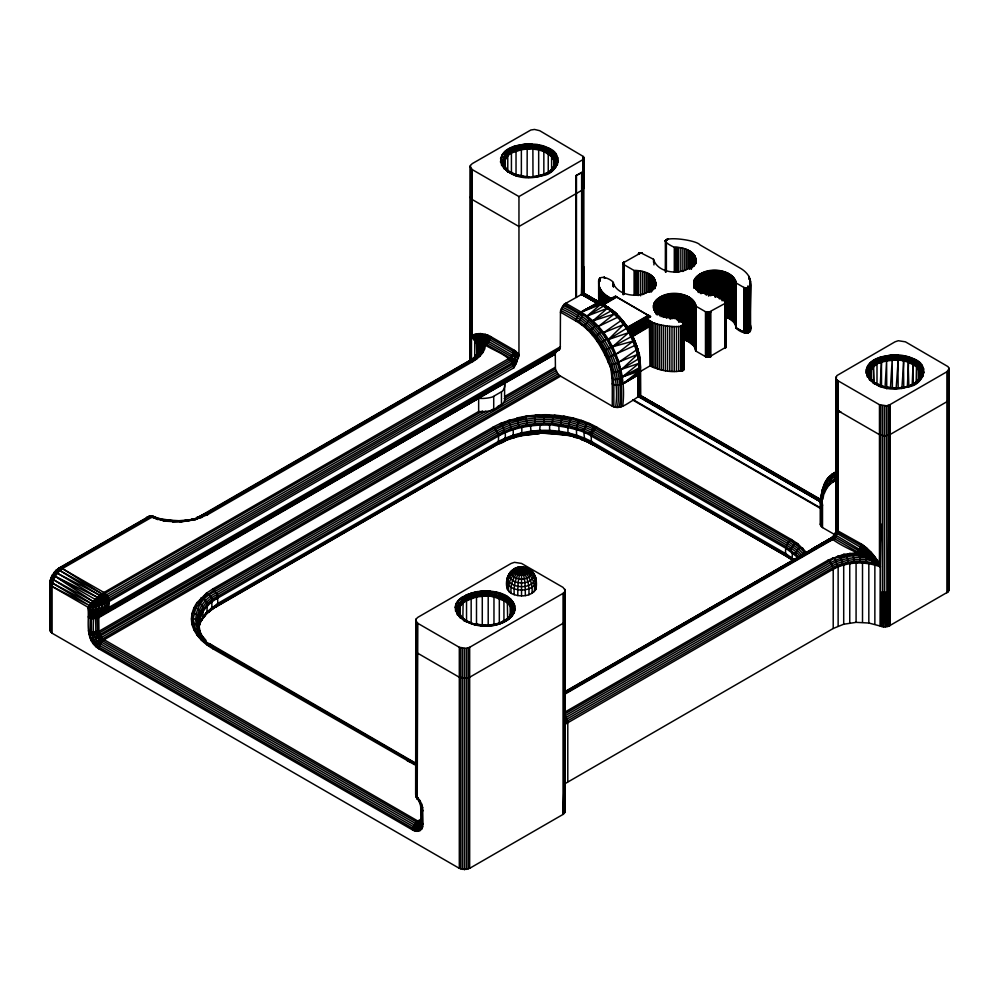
<?xml version="1.0" encoding="UTF-8"?>
<svg xmlns="http://www.w3.org/2000/svg" width="999" height="999" viewBox="0 0 999 999"><rect width="100%" height="100%" fill="white"/><g stroke="black" fill="none" stroke-linecap="round" stroke-linejoin="round"><path stroke-width="1.5" d="M508.491 618.456C528.059 584.44 434.128 590.696 465.397 621.141M419.105 800.499L416.845 798.401L415.646 794.455L415.896 619.243L417.807 617.345L511.176 563.436L514.46 562.337L521.54 563.436L563.049 587.4L565.197 590.397L565.172 811.762L563.049 814.41L469.667 868.318L464.485 869.555L459.303 868.318L52.098 633.216L49.95 630.232L49.95 583.503L50.462 579.932L52.847 574.949L57.38 569.667L59.878 567.832L61.126 567.956L103.971 592.494L106.568 594.792L108.978 599.825L108.978 608.716L107.642 610.626L99.288 614.86L97.265 618.319L97.615 633.89L99.076 637.175L102.622 640.784L416.458 821.977L420.017 822.477L421.091 819.904L421.029 823.139L422.639 826.885C421.703 831.518 416.084 832.442 412.612 829.982L98.789 648.788C84.415 639.922 89.061 621.553 88.412 607.467L95.117 599.363L103.971 592.494L509.915 357.917L512.25 355.02L513.761 349.912L490.659 336.563C485.189 333.529 477.922 332.317 472.265 335.489L471.478 337.387L471.478 360.639M470.129 361.176L470.367 165.522L472.265 163.624L530.844 130.007L534.515 129.445L539.697 130.682L583.416 156.543L582.13 294.156L597.689 303.409C629.308 318.631 591.121 297.565 583.791 293.194L564.298 304.146L560.626 310.502C578.721 319.093 595.179 332.055 604.295 350.262C614.123 367.132 611.95 387.437 612.325 406.218C619.705 410.214 627.047 403.596 633.079 400.224L820.741 508.578M633.079 400.224L638.261 396.628L638.261 374.937C642.719 346.553 624.15 313.411 597.165 303.396C590.222 308.541 576.66 310.364 576.011 321.129C595.304 332.143 604.795 352.984 612.499 372.402L613.848 384.702L613.848 406.88M564.697 783.853L833.216 628.483L843.705 624.238L856.081 622.352L868.83 623.026L883.553 626.922L888.498 626.348L948.063 591.908L949.05 589.797L949.05 368.768L948.063 366.658L905.406 341.82L898.313 340.721L895.029 341.82L836.8 375.636L836.076 378.858L837.974 380.756L837.974 530.494L835.376 537.187L832.779 539.485L564.485 694.38M873.413 382.492L873.438 366.933C883.978 351.985 933.59 359.415 916.62 382.592L916.42 382.13C941.995 349.288 847.989 349.001 873.438 382.592L871.79 380.619M508.354 618.468L510.202 616.395L511.813 610.576L509.79 604.707L511.363 602.509L513.349 602.135L514.398 608.466L515.309 609.265L512.075 616.258L504.183 621.878C469.53 639.585 425.487 598.289 483.653 590.996C525.437 590.234 523.776 625.886 485.239 625.923M564.11 813.636L564.21 592.507L565.197 590.397M565.109 810.776L564.947 776.173L565.172 811.762L564.947 589.298M639.21 374.538L639.21 371.453M582.817 265.572L583.791 267.695L582.817 269.805L582.554 293.918L599.113 303.684L582.13 294.156L598.176 303.484C623.364 311.863 638.486 340.135 640.322 365.397L640.409 395.392L820.666 499.463L818.343 499.25L820.941 500.699L639.847 395.716L640.159 369.205C640.396 342.994 624.562 312.188 598.826 303.946L581.206 312.15L565.634 303.159M653.783 308.566C653.983 288.761 691.445 288.636 695.729 306.094L695.729 351.011L705.856 356.843L708.828 357.217L725.998 347.128M655.481 286.638C657.866 274.737 643.344 270.08 634.09 270.504L623.975 264.66L623.201 262.862L640.684 252.959M693.843 287.587C691.395 265.784 731.393 264.648 735.926 282.879L735.926 327.797C741.046 334.141 755.082 336.401 749.887 323.526M695.691 263.424C698.064 251.536 683.541 246.865 674.3 247.302C646.053 233.991 695.379 238.674 699.924 244.867L740.122 268.082C745.729 271.228 751.136 276.86 750.549 283.753L750.037 331.243L750.549 283.753M565.284 693.356L835.014 536.95L837 533.366L837.487 530.244L837.974 380.756L879.47 404.707L886.55 405.806L889.847 404.707L946.902 371.765L949.05 368.768M870.941 380.806L870.953 369.905L872.314 367.132L875.174 364.635C885.439 359.902 896.915 359.24 908.029 361.238L908.915 386.825M564.947 778.371L564.822 812.736L564.21 779.395L565.197 777.272M613.411 286.8L613.349 282.492C611.038 278.883 597.14 272.889 598.676 282.904L598.676 301.498M640.384 364.423L638.536 374.175L638.261 396.628L820.529 501.86L638.748 396.353L638.823 373.289C643.643 347.277 626.323 316.908 603.583 306.044L587.112 316.046L583.016 315.097L564.298 304.146M560.626 310.502L560.451 312.15L576.011 321.129L579.07 321.278L581.693 324.925L584.765 325.574L587.237 329.67L590.259 330.756L592.494 335.227L595.429 336.7L597.352 341.458L600.149 343.244L601.685 348.239L604.295 350.262L605.394 355.382L607.792 357.58L608.366 362.712L610.551 365.01L612.499 372.402L611.875 377.21L613.598 379.57L612.325 384.028L615.609 385.127L621.178 384.702L638.536 373.389C643.081 346.328 624.787 314.935 599.45 304.058C624.5 313.986 639.535 341.995 640.409 368.094L640.409 395.392L638.261 396.628M693.993 287.612L693.993 280.806L694.005 287.6M695.441 263.699L695.466 257.592L695.491 263.661M880.981 405.382L880.406 626.186L880.369 566.858C876.86 557.392 869.33 549.487 861.076 543.831L836.375 530.032L834.452 536.376L811.425 549.612L833.079 536.987L835.813 532.242L835.826 377.759M470.342 360.726L470.367 165.522M597.165 303.396L581.643 294.443L582.867 171.928M471.103 194.455L470.367 197.665L472.265 199.563L518.956 226.523L582.817 189.76L583.541 188.736L583.728 158.479L583.791 293.194L606.143 306.206C614.173 311.276 621.84 318.082 625.973 326.748M638.536 373.389C640.509 357.567 635.376 341.483 627.547 328.671C622.102 320.329 613.473 313.486 606.53 307.217C627.822 322.302 612.599 309.54 603.933 305.744L611.788 310.414L624.55 323.526L612.612 310.664L583.653 293.281L583.791 267.695M612.499 372.402L619.705 371.203L637.649 354.383C632.404 338.074 624.999 320.916 612.662 311.7M654.195 310.377L654.245 302.797L654.295 310.439M836.8 405.594L835.826 407.704L837.961 410.701L879.47 434.665L884.652 435.901L889.51 434.802L889.847 625.736L889.847 404.707L888.498 626.348L888.323 405.382M470.304 361.501L470.367 352.41L471.103 351.386M470.117 166.621L472.265 169.618L471.478 337.387C476.261 341.183 479.882 347.789 477.397 353.871M654.82 310.714L654.882 301.623L654.982 312.325M695.017 287.512L695.092 278.409L695.167 287.587M694.992 262.487L695.029 256.368L695.067 263.961M750.037 331.243L750.361 285.04M565.109 692.669L834.415 536.463L836.263 533.116L836.687 530.019L836.8 379.882M862.512 622.365L862.512 563.061L859.902 561.288L859.964 555.681L865.384 548.014L866.183 547.564L875.823 558.928L879.47 563.998L880.369 566.858C865.271 561.213 847.577 561.538 833.216 569.18L564.697 724.55M886.55 405.806L886.95 626.76L888.323 592.27L889.51 434.802M639.36 373.514L639.41 367.482M654.108 287.587L654.183 278.409M655.594 312.637L655.719 300.512M694.293 265.909L694.38 255.195M695.804 289.423L695.916 277.297L696.053 289.548M621.178 406.88C622.389 386.438 621.178 365.072 610.701 346.903C604.158 332.704 591.708 322.802 581.206 312.15L597.477 303.396L581.643 294.443L583.304 171.391L576.011 175.612L576.011 297.178M664.36 410.352L663.011 408.441L660.689 408.229L639.173 396.103L639.447 371.004C641.895 347.902 628.92 324.95 611.55 310.489C595.204 299.126 625.287 318.456 606.992 306.993M639.86 394.205L640.159 367.008C640.421 346.528 629.17 327.035 614.722 313.286L605.419 305.694L583.241 293.519L585.876 295.13M653.221 289.548L653.346 277.297L653.471 289.423M656.555 313.112L656.705 299.475L656.892 314.797M693.418 266.333L693.556 254.096L693.668 266.221M696.753 289.897L696.915 276.273L697.077 290.06M605.419 305.694L600.936 304.183L583.241 293.519L583.416 156.543L582.904 180.944M608.416 307.542L609.577 309.34L583.241 293.519L583.541 266.596L583.653 293.281L608.841 307.842M652.185 290.06L652.359 276.261M657.642 313.661L657.841 298.526M692.394 266.845L692.557 253.059M697.826 291.958L698.039 275.324L698.251 290.659M471.041 360.202L471.103 168.744M651.023 290.659L651.236 275.324L651.448 291.958M658.841 314.298L659.078 297.677L659.315 314.56M691.208 268.981L691.433 252.11L691.645 268.756M699.025 292.595L699.275 274.463M837.824 410.614L836.887 531.93L835.501 535.651L831.967 538.898L814.585 548.638L812.249 548.851L833.391 536.6L835.951 533.079L836.687 530.019M862.512 563.061L865.808 561.625L868.83 563.723L871.553 562.524L872.552 560.651C860.102 551.823 843.256 556.293 830.619 562.499L565.197 715.734L566.271 717.307L831.692 564.06C842.981 557.567 856.305 557.342 868.955 557.28L880.369 566.858L880.981 523.988L879.47 563.998L874.862 565.022L871.553 562.524C858.653 560.077 844.704 561.176 833.041 567.532L565.596 722.027L565.047 720.304L567.095 719.018L832.517 565.784C845.067 558.666 860.014 558.691 873.85 560.676L879.682 565.559L866.508 555.819L857.229 551.848L834.128 538.498L831.967 538.898L831.643 537.812L833.391 536.6L834.452 536.376L565.534 691.296M660.127 315.022L660.401 296.903L660.701 315.347M700.336 291.82L700.599 273.701L700.923 293.669M583.791 187.637L583.766 157.505L583.541 188.736L583.304 159.415L518.956 196.566L472.265 169.618L471.478 337.387L478.234 337.487L488.086 335.289L487.787 339.535L485.277 343.556C485.951 351.573 479.008 357.854 472.702 361.638L207.717 514.622L195.13 519.705L180.27 521.977L164.972 521.166L148.876 516.396L58.804 568.169L55.969 570.404L55.944 572.502M470.941 360.502L471.016 355.944M654.382 288.049L654.532 278.983L654.532 288.286M661.55 315.809L661.887 296.191L662.237 316.183M688.149 296.541L688.149 341.471L688.873 296.903L689.547 319.742L688.149 341.471L686.588 340.784L687.387 296.191L688.149 341.471L694.055 346.066L695.729 351.011M694.58 264.835L694.73 255.781L694.73 265.072M701.76 292.607L702.085 272.989L702.447 292.969M874.862 624.313L874.862 565.022L876.972 563.923L871.553 562.524L871.802 560.676C859.252 552.809 844.942 548.289 832.779 539.485L814.585 548.638L833.641 536.788L835.951 533.079L835.963 530.344L836.375 533.279L836.675 516.933M663.124 317.382L663.523 295.542M703.346 292.607L703.721 272.327M725.374 301.573L725.948 272.327L726.785 317.57C731.093 319.255 735.938 322.702 735.926 327.797L744.143 332.53L743.98 287.525L735.926 282.879M613.598 379.57L620.903 379.071L622.277 376.96L639.934 367.37L640.259 362.25L639.847 395.716L643.718 398.027M655.918 313.786L656.193 299.987L656.193 313.923M664.872 316.795L665.309 294.967L665.771 316.533M683.341 324.238L683.953 294.967L684.864 340.172L686.588 340.784L686.588 295.854M705.069 293.581L705.519 271.765L706.006 294.867M723.576 299.488L724.163 271.765L724.75 301.373M837.974 380.756L836.8 485.901L837.487 530.244M918.88 380.706L919.092 369.905L918.318 367.807L908.591 362.3L898.263 359.315L898.588 355.706L897.402 354.982C844.242 355.644 867.869 399.15 907.991 386.85C922.826 385.726 930.881 365.209 914.51 359.228C901.872 352.522 887.199 355.419 874.4 359.865L867.644 365.959L865.958 373.139L869.242 375.162L870.953 379.62L872.951 381.493L869.879 377.61L867.144 376.71L866.133 369.493L870.454 362.699L879.32 357.58L891.096 355.082L903.596 355.669L914.51 359.228C926.073 365.047 924.962 380.032 913.298 384.89L902.072 388.112L889.535 388.311L878.009 385.452L879.295 385.015L883.216 387.05M633.291 339.66L623.488 323.863L624.462 323.489L627.921 328.521L633.915 340.147L638.686 353.022M666.733 317.844L667.232 294.493L667.757 317.62M668.731 317.445L669.268 294.118L669.842 318.818M681.418 322.252L682.03 294.493M706.93 294.63L707.429 271.278M708.903 295.791L709.465 270.904L710.039 295.617M721.615 299.038L722.24 271.278M652.547 290.409L652.871 276.773L652.871 289.161M670.791 318.706L671.378 293.856M672.939 318.544L673.538 293.731L674.15 318.506M675.124 318.506L675.724 293.731M677.26 320.155L677.896 293.856L678.558 321.815M679.357 321.915L680.007 294.118M692.744 267.195L693.081 253.559L693.081 265.959M710.988 295.504L711.575 270.654M713.149 295.329L713.748 270.517L714.347 295.292M715.284 296.84L715.933 270.517M717.457 296.94L718.094 270.654L718.718 297.053M719.555 298.701L720.204 270.904L720.841 298.901M640.259 362.25L639.41 363.661L638.898 371.928C642.519 348.663 627.847 322.49 608.778 308.941C611.076 311.551 614.535 309.727 616.808 314.46M658.004 314.897L658.441 298.089L658.441 313.586M836.8 509.515L835.826 511.625L836.8 513.748L836.375 530.032L835.464 533.578L836.45 535.614L867.856 554.408L874.637 560.014L880.369 566.858M882.754 405.806L882.754 592.694L881.905 626.66L880.981 592.27L888.323 592.27M699.412 292.37L699.924 274.076L699.924 292.657M513.761 349.912L515.571 351.136L515.746 353.109L509.915 359.877L102.373 594.83L94.555 600.948L88.412 607.467L90.247 616.483L89.922 631.493L91.446 641.046L92.969 641.058L100.3 635.938L493.306 409.041M649.475 292.12L649.999 274.463L650.224 291.084M689.672 268.906L690.197 251.248L690.434 267.882M884.652 405.956L884.652 592.832L883.553 626.922L882.754 592.694M916.133 382.392L916.62 366.933L915.683 365.234L913.061 364.348L912.212 363.012L908.591 362.3L907.342 386.788M564.21 779.395L563.049 814.41L563.049 593.381L564.21 592.507M639.61 367.545C638.773 365.047 639.485 344.131 634.84 345.542L607.792 357.58M835.826 511.625L836.151 533.354L835.826 531.006M663.598 316.496L664.397 295.242L664.397 316.933M703.796 293.281L704.607 272.04L704.607 293.718M886.55 592.694L885.264 626.96L884.652 592.832M415.896 619.243L415.896 795.541L417.195 798.888L417.982 797.914L418.144 799.138L415.896 796.003L415.896 793.356C415.734 798.813 421.965 802.784 421.753 808.641C420.342 814.66 425.724 827.309 416.983 829.557L415.297 831.118L415.734 825.574L417.807 821.003L420.504 819.442M472.265 169.618L471.978 336.675L478.234 336.763L485.551 334.39L486.213 336.051L484.665 341.408L479.233 346.228L478.134 351.423L478.496 347.677L476.361 340.946L473.926 337.824L471.478 337.387C476.323 332.143 485.139 335.09 490.484 338.224L513.586 351.561L518.818 356.081L513.761 367.882L109.153 601.473L98.789 605.706L88.412 607.467L52.098 586.5L50.2 584.602L50.462 579.932M695.729 306.094L705.856 311.913L708.641 312.325L724.937 303.484C729.37 299.063 715.933 297.29 715.172 294.855C707.379 294.767 697.09 292.744 693.993 284.565M912.212 384.528L913.061 364.348L913.311 384.328M798.563 556.743L786.275 546.815L591.745 434.503C563.124 419.455 526.66 419.455 498.026 434.503L217.919 596.228C204.345 602.16 199.4 615.184 198.714 628.708C197.427 615.359 206.93 603.983 218.094 597.877L498.201 436.163C513.786 427.51 531.943 424.55 549.6 425.099L552.31 423.539L552.884 416.333L554.457 415.134C569.155 416.371 583.828 419.917 596.765 427.172L791.283 539.485L797.614 543.643L807.192 553.221M655.494 286.363L655.494 282.055M681.78 322.34L683.016 294.717L683.141 370.379C672.29 373.301 659.914 370.617 649.949 365.746L649.35 320.492L646.69 318.956L629.233 328.109L626.198 328.159M695.704 263.162L695.691 258.841M707.454 293.756L708.441 271.079L708.441 295.866M721.915 300.662L723.214 271.503L723.214 300.936M622.702 406.218C627.235 370.417 612.524 331.493 581.206 312.15L597.689 303.409L581.643 294.443L582.817 269.805L583.241 293.519L609.902 308.604L607.155 306.955M671.278 318.669L672.452 293.781L672.452 318.569M679.819 320.442L681.031 294.293L681.031 322.178M711.475 295.467L712.662 270.567L712.662 295.354M675.611 318.531L676.81 293.781L676.81 318.569M715.734 296.865L717.02 270.567L717.02 296.903M532.991 177.135L532.867 144.68L531.68 143.956C478.858 144.605 502.335 187.849 542.207 175.624C556.955 174.5 564.959 154.121 548.688 148.177C536.126 141.508 521.54 144.393 508.828 148.801L502.122 154.857L500.437 161.988L503.721 164.011L505.294 167.932M835.788 535.227L822.514 527.572L822.514 505.382L820.616 503.484C820.379 492.495 825.186 478.871 837.212 476.423M821.49 497.614L821.628 494.955L820.366 502.385L820.366 524.575L822.514 527.572M822.826 488.474L820.629 497.24L822.514 505.382C820.941 491.645 822.352 478.221 836.837 471.441L834.914 475.174L835.052 478.871C816.945 486.925 821.94 511.213 821.353 526.685M554.632 167.869L554.632 163.199L552.447 156.718L553.995 154.483L555.956 154.021L557.355 160.327L558.304 161.089L555.294 168.069L547.315 173.239C567.544 162.725 548.913 144.268 532.754 145.479C515.297 140.984 486.738 161.526 512.999 174.026M880.169 386.85L881.468 362.3L883.166 360.876L886.613 360.864L887.974 359.765L892.169 360.139L893.081 359.24L892.881 355.632M637.362 348.626L638.473 354.732M908.029 361.238L909.39 357.105L898.588 355.706M919.092 379.62L921.016 372.889L923.238 371.453L924.187 372.227L922.801 374.75L923.338 375.836L917.769 382.317L907.991 386.85L895.816 388.599L883.503 387.237L873.313 383.017L868.331 377.135L867.032 373.926M205.632 640.409C190.709 626.048 199.9 602.01 217.395 594.48L497.502 432.767C526.461 417.545 563.324 417.545 592.27 432.767L786.787 545.067L796.141 551.848L800.236 556.206L804.282 552.335L802.946 548.251L799.912 547.689L797.14 550.249L795.529 553.508L797.352 557.155L786.101 548.463L591.57 436.163C577.147 427.06 559.777 427.048 543.831 423.301L540.172 425.087L539.31 433.591L521.291 435.352M901.847 388.611L904.157 356.456M553.783 167.62L553.783 159.84L551.61 156.693L542.232 150.2L543.593 146.066L525.412 144.056L513.711 146.528L504.907 151.623L500.611 158.379L501.623 165.547L504.358 166.433L507.654 171.016M885.039 387.225L886.613 360.864L886.737 388.811M412.437 762.649L410.015 760.401L407.43 761.101L415.946 763.286L209.49 643.631L206.83 643.194L198.114 633.915L192.045 624.375C190.372 616.783 192.557 608.891 197.003 602.634L200.612 603.958L203.759 608.366L199.188 617.782L198.514 622.677L200.262 632.941L198.189 626.173L195.529 624.15L192.045 624.375C194.78 635.264 203.546 643.281 212.899 648.788L414.635 764.759L413.848 763.199L212.65 647.277L201.249 640.022L201.96 638.723L205.869 640.284L201.186 634.79L198.114 633.915L193.918 629.807L195.367 628.87L198.564 629.969L202.922 638.161L200.412 632.392M890.446 387.799L892.169 360.139L892.394 388.087M896.165 388.087L898.263 359.315M865.808 561.625L867.207 555.119L875.336 559.403L879.682 565.559M460.264 616.395L458.291 609.852L455.157 607.454L458.404 600.461L471.565 592.869L483.653 590.996L496.028 592.132L506.53 596.066L512.187 602.022L514.985 605.644L514.323 612.862L508.641 619.305C498.226 625.274 486.188 626.485 474.438 624.6L469.031 622.464C473.389 624.075 457.018 616.445 458.241 612.337C455.544 602.522 466.633 596.303 474.7 594.555C490.322 588.049 528.833 602.347 505.069 621.141M683.953 369.218L683.141 370.379L683.878 368.606M836.687 471.978C831.068 474.837 822.302 481.481 824.65 488.623L822.964 499.075L821.603 499.662M421.466 821.365L417.807 821.003L102.635 638.836L98.963 632.479L98.789 617.644L99.538 615.097L128.834 597.814L96.541 617.382L92.907 617.345L88.686 615.859L88.412 607.467L104.608 594.917L106.568 594.792L511.176 361.188L518.956 354.508L518.956 196.566M462.837 618.768L463.136 602.06L476.498 596.94L490.422 595.529L490.921 591.945L489.947 591.183L477.435 591.57L466.283 594.842L464.61 596.553L461.825 597.414L456.143 603.858L455.482 611.076L459.165 613.573L459.165 607.592L462.837 603.234L470.467 597.827L469.031 594.455M518.818 356.081L518.956 354.508L515.571 351.136L513.586 351.561M640.159 369.205L639.922 364.548L640.272 395.467L663.836 409.203L639.847 395.716L639.447 371.004M154.308 517.282L155.832 517.794L155.182 517.107C152.323 515.846 147.977 515.946 146.079 518.918L147.427 517.007L150.812 516.108L154.096 516.683L155.195 518.469L154.096 516.683L152.472 516.233L148.876 516.396L146.99 517.632M725.836 302.635L726.011 301.885M725.836 347.552L725.711 346.079M474.075 335.152L472.265 335.489L483.778 338.636L513.848 356.168L517.295 361.163L513.761 367.882L512.25 362.762L508.578 358.891C501.098 350.911 478.721 345.829 474.138 334.515L475.949 334.79L476.448 338.012C480.644 343.993 479.258 351.398 475.512 357.205M195.367 628.87L192.045 613.324L195.804 613.861L198.464 616.283L199.188 617.782L198.926 627.559C200.075 616.795 209.553 610.164 217.919 604.72L498.026 442.994C515.709 433.204 536.588 430.557 556.518 432.392L558.928 431.256L558.928 425.861L560.664 424.4L561.9 417.257L563.873 416.208L586.7 423.876L593.768 427.235L789.947 540.459L799.912 547.689L804.282 552.335M420.217 828.121L421.603 829.182L420.704 822.09L419.655 824.712L419.955 830.706L418.469 827.309L420.392 821.69C417.157 823.476 415.921 828.208 417.807 831.368L418.781 829.17M592.27 444.143L790.246 558.478L593.094 444.905C589.46 439.772 591.321 430.669 596.765 427.172L593.768 427.235L589.547 423.526L586.7 423.876L581.568 420.442L578.958 421.066L572.964 417.994L570.641 418.843C544.905 414.423 516.421 414.248 493.019 427.172L212.899 588.898L206.581 593.069L197.003 602.634L193.319 618.393L191.421 618.843L193.769 623.663M789.947 557.43C782.254 556.605 785.826 542.332 791.283 539.485L794.555 543.394L797.614 543.643L799.912 547.689M50.2 584.602L51.498 578.271L55.045 572.127L100.999 595.779L104.932 602.647L103.159 609.802L95.192 616.121L93.594 618.893C93.269 627.185 91.821 638.561 100.3 643.681L414.135 824.874C417.32 827.272 421.403 824.537 421.041 820.691M50.937 581.393L51.149 579.308M52.098 633.216L52.098 586.5L53.484 579.707L57.28 573.126L62.475 568.531L153.222 516.446M474.85 358.579L478.871 349.712L488.061 343.256L490.659 336.563L480.019 338.074L474.737 337.525M515.372 175.075L518.706 176.199L513.711 173.789L512.412 174.226L523.863 177.073L536.326 176.873L547.489 173.676L551.923 171.116L557.454 164.673L557.792 157.48L556.643 157.08L552.872 150.874L549.837 154.158L551.61 156.693L551.61 170.679M565.297 713.636L829.37 561.176C838.685 553.159 859.365 559.452 861.076 543.831L871.028 552.385L875.524 557.904M894.317 388.161L899.849 387.699M560.451 312.15L560.277 348.164L108.978 608.716L104.333 610.364L103.159 609.802L101.349 604.133L97.328 597.327L55.132 576.273L93.044 601.46L95.916 606.455L96.878 611.45C99.4 615.834 106.631 612.849 107.63 609.015L106.93 602.647L101.848 593.831L62.475 568.531M472.24 337.225L472.664 336.163C478.396 334.203 485.589 335.776 489.96 339.96L513.074 353.309L518.231 358.541L512.25 362.762L107.642 596.366L104.558 601.823L101.648 604.807L100.974 610.426L97.303 613.91L97.79 617.057L98.789 617.644L555.269 354.096L555.956 351.511M633.778 339.161L624.05 323.589L611.113 310.701C622.802 319.705 642.994 346.228 614.722 313.286M212.899 588.898L217.395 594.48L217.919 604.72L216.571 606.63L212.437 608.841L203.384 616.483M493.019 427.172C498.464 430.669 500.324 439.772 496.678 444.905L216.571 606.63L214.248 606.843M503.933 622.152L504.02 621.428M534.115 176.461L533.816 177.31L536.288 176.898M549.188 172.69C557.817 167.67 555.269 155.057 546.378 151.948L538.673 150.037L537.562 148.951L537.837 144.63L532.867 144.68M655.494 283.316C649.575 299.288 620.017 298.888 613.423 283.766L613.423 286.825L613.349 282.492M653.821 308.591L653.796 304.008C652.459 314.722 666.695 318.281 674.974 318.069C703.171 331.356 653.92 326.698 649.35 320.492L649.675 324.338L630.332 336.201M695.691 260.102C689.847 276.361 658.254 275.861 653.546 259.278L641.058 252.947M786.787 556.455L793.743 561.163L786.275 555.307L591.745 442.994L567.956 432.792L567.956 427.397L570.641 418.843M476.448 338.012L483.991 342.357L488.061 343.256L511.176 356.593L515.072 360.552L516.008 362.325L515.609 364.598L108.978 599.825L90.634 607.355L88.474 616.708L91.696 618.743L98.789 617.644M516.008 362.325L108.466 598.076L106.581 597.902L101.823 600.549L95.916 606.455L95.092 611.888L98.102 614.223L100.287 614.373L128.009 598.588L127.485 599.725L97.79 617.057M923.238 371.453L923.675 368.594L922.514 368.194L919.992 370.641L920.379 377.759L920.366 373.114L916.62 366.933L916.782 382.342M471.166 623.289L471.166 598.426L475.062 596.403L476.498 596.94L480.044 595.529L482.28 596.178L485.239 595.242L493.968 596.94L495.404 596.403L496.403 592.907L501.635 593.781L499.313 598.426L499.313 623.289M560.277 348.164L558.928 350.075L107.642 610.626L97.84 614.972L95.692 617.494L95.879 634.552L97.477 638.149L101.374 642.107L415.209 823.301L419.105 823.838L420.866 821.852M418.956 822.701L419.143 821.565L417.744 822.539M206.83 643.194L206.581 644.63L215.896 648.301L209.49 643.631M725.711 302.834L725.936 301.561L724.937 303.484M103.971 592.494C104.133 597.652 93.207 612.175 89.623 605.594L93.044 602.36L89.323 606.306M540.172 425.087L535.364 423.701L530.856 425.861L527.047 424.712L525.899 416.208C537.799 414.985 550.374 413.111 561.9 417.257M415.646 620.342L417.807 623.339L417.195 798.888L416.146 797.065M794.305 559.802L786.101 553.858L591.57 441.546C563.036 426.573 526.748 426.573 498.201 441.546L218.094 603.271L206.83 611.962L200.424 621.465L211.925 607.38L211.726 598.214L209.603 595.067L206.581 593.069L195.954 607.941L193.918 607.879L194.056 613.124M822.102 492.37L822.589 489.772M824.45 485.526L824.974 482.842L821.802 490.984M421.241 826.473L422.639 826.885L422.989 823.988L422.639 807.504L421.241 805.906L421.603 804.02L419.955 800.586L416.633 796.565L416.633 622.452M548.164 433.429L548.076 431.843L549.6 430.482L572.677 435.314L574.113 437.162C580.581 435.189 514.46 431.493 557.417 433.678L539.173 433.166L548.326 433.079M502.372 156.281L504.87 158.816L504.083 164.71C505.681 145.592 536.051 144.118 548.239 153.908L549.837 154.158M649.874 325.374L632.891 334.453L631.668 336.975L649.874 325.374L650.761 321.266L650.761 366.183M832.654 473.863L827.172 479.47L826.473 488.636L824.3 493.456L822.701 493.756M874.187 383.803L873.438 366.933L872.314 367.132L870.391 369.917L869.692 379.533C867.944 371.99 873.138 366.471 878.833 362.525L881.468 362.3L881.518 385.589M150.574 516.545L164.972 521.166L166.146 519.955L179.033 520.716L180.27 521.977L192.32 519.418L195.13 519.705L206.368 514.048L480.182 355.869L479.258 354.732L476.311 355.432L467.694 363.186M49.95 630.232L50.2 629.133M470.142 361.064L470.367 352.41L470.404 361.65M415.896 649.188L415.896 651.385L417.807 653.284L459.303 677.247L466.383 678.333L469.667 677.247L563.049 623.339L564.947 621.44L564.947 619.243M417.482 799.175L416.845 796.49M535.714 589.585C538.036 581.093 534.902 569.368 525.212 567.37C515.222 571.378 509.677 582.867 511.176 593.381C518.806 597.177 530.432 597.19 535.714 589.585C539.06 576.623 524.275 565.284 512.562 569.942C506.143 575.112 503.421 588.374 511.176 593.381M820.366 524.575L820.616 523.476M539.585 431.918L530.856 431.256L523.001 433.941L521.865 435.714M198.714 628.708L200.262 622.127L205.532 614.622M595.416 445.117C590.621 445.479 587.225 441.221 584.452 437.987L583.666 430.532L586.7 423.876M198.289 628.895L198.913 626.448M108.978 599.825L106.93 602.647L105.307 609.053L99.6 613.611L95.492 618.743L94.306 617.519L93.956 613.498C89.623 605.094 101.386 602.584 102.373 594.83M544.755 174.251L539.11 175.662L538.761 176.498L549.15 172.178L542.207 175.624L533.878 176.798M458.666 610.576L460.689 604.707L458.291 602.022M421.753 824.337L422.989 823.988L420.841 821.003L420.704 804.095L420.404 804.819C421.466 811.588 425.187 830.856 413.311 826.585L99.475 645.404C86.638 636.838 93.706 620.042 90.634 607.355M468.981 362.312C475.149 358.029 482.005 352.197 481.918 344.006L476.873 338.798L473.926 337.824L474.725 340.584L474.725 357.642L478.646 352.098L484.565 349.126L479.707 339.423L480.706 333.616L484.078 335.364L482.642 341.283C484.902 347.839 480.756 354.121 475.749 358.079L473.089 358.529L197.303 517.744M95.916 606.455L93.344 606.618L91.658 603.733L52.298 578.945L51.136 577.709L51.811 577.11M477.397 353.758L478.146 351.099M546.378 151.948L548.688 148.177L554.807 153.971M912.212 363.012L914.51 359.228M199.937 623.863L199.226 625.224L202.922 616.907L206.83 611.962L207.555 603.983L204.608 599.35L201.249 597.664L198.976 602.959M591.57 436.163L590.222 433.653L593.768 427.235M51.236 577.322L50.25 580.681L51.286 582.38L89.623 605.594L52.098 586.5M834.128 538.498L836.45 535.614M638.461 351.86C640.709 356.281 639.21 359.765 639.41 363.661M497.702 443.306L514.323 437.562L515.184 435.851L521.815 432.792L521.815 427.397L527.047 424.712M921.228 377.909L918.83 379.47C930.868 351.024 859.402 350.849 870.953 379.62L869.605 375.861L870.391 369.917L867.894 367.395M832.155 537.362L835.526 533.179L836.625 533.216L860.376 547.227L865.384 548.014L863.648 545.529L859.402 552.522L843.705 554.37L828.034 560.189L565.297 711.875M555.444 352.659L99.088 615.871L95.192 616.121L89.56 614.41L91.134 613.249L93.169 607.005L91.558 607.005L90.41 605.044M793.156 559.977L792.269 557.966L792.269 552.572L790.559 549.537L794.555 543.394M91.134 613.249L98.701 615.384L128.009 598.588L99.538 615.097L95.916 615.471L91.134 613.249L96.878 611.45L98.789 605.706L103.446 599.662M560.451 346.728L109.153 607.267L100.05 614.335L128.834 597.814L104.408 612.237L104.333 610.364L93.956 613.498L90.247 616.483L89.048 615.097L88.412 607.467L105.919 596.728L106.568 594.792L90.672 605.594M482.517 411.039L97.615 633.89L90.509 635.539L89.798 637.612L91.521 638.349L94.768 643.518L98.963 647.14L412.787 828.333L416.983 829.557M725.361 303.197L725.936 301.561L725.711 347.752L725.836 301.348M915.683 365.234L918.718 361.95L920.666 365.072L921.827 365.11L922.514 368.194M195.692 519.343L196.678 517.594L205.12 513.936L207.717 514.622L201.748 515.484M51.136 577.709L52.485 574.737L95.117 599.363L89.723 607.017C96.291 606.393 99.326 599.038 101.848 593.831L103.709 593.968L107.817 601.248L109.153 601.473L107.33 608.216L98.426 614.984L99.875 614.735M148.701 516.87L57.979 568.931L57.467 570.079M504.483 153.234L506.78 156.056L504.108 162.35L504.108 167.02M579.07 321.278L583.016 315.097M507.629 618.768L507.33 602.06L508.753 599.687L510.489 598.888L512.187 602.022M746.99 332.967L746.99 288.037C754.47 284.727 746.553 289.498 743.98 287.525M918.593 380.831L909.127 386.338C934.152 377.098 918.318 355.881 898.488 356.518C883.915 352.984 854.02 368.406 874.987 383.104M515.184 435.851L513.249 435.052L507.854 438.324C505.269 442.22 498.863 444.23 494.355 445.117M104.383 597.614L105.157 595.616M836.837 471.441L831.83 474.575L829.457 484.74L826.473 488.636L824.65 488.623M478.109 352.372L477.897 344.268L481.206 340.297L481.955 337.849L481.98 334.915L480.706 333.616L472.664 336.163L474.725 340.584L476.361 340.946L476.96 356.468M918.318 367.807L920.666 365.072M200.524 517.332L200.999 516.208L474.313 358.092M623.301 263.936L624.2 261.8L623.251 262.762L623.251 294.817L623.364 262.55M102.81 598.551L105.32 593.468M507.854 438.324L505.319 437.987L498.863 443.481M511.513 613.061L513.848 611.75M725.162 303.346L725.936 301.561L725.361 348.114L725.361 300.786M476.361 340.946L477.06 339.36L473.926 337.824M185.127 520.279L192.32 519.418L187.874 521.216L185.452 520.179L184.865 520.866L201.81 517.482L203.883 515.384M202.71 516.171L205.12 513.936M553.783 159.84L556.643 157.08M213.586 608.466L218.094 603.271M511.513 614.31L511.301 607.592L513.848 605.182M826.273 481.655L829.108 477.285M471.54 360.564C476.186 355.357 482.617 349.275 479.77 341.383L477.06 339.36M550.574 170.941C575.961 138.961 484.403 137.712 507.405 170.305L505.794 169.018M512.187 614.909L510.664 615.322L505.132 620.654M105.045 598.763L101.349 604.133L95.255 606.131M511.813 610.576L514.398 608.466M535.364 423.701L534.615 416.496L535.314 415.134L543.743 416.071L544.892 414.772L552.884 416.333M518.256 568.331L518.856 567.145L521.54 566.795L526.735 567.744L527.897 569.068M866.183 547.564L867.569 549.862L864.073 554.52L853.233 554.295L849.699 553.346L846.628 555.157L843.705 554.37L840.334 556.618L838.011 555.869L834.54 558.641L832.754 557.829L829.37 561.176L828.034 560.189M584.765 325.574L589.273 319.817L592.894 320.841L614.348 314.023L598.438 326.436L595.304 325.512L592.894 320.841L607.404 308.304L587.112 316.046L589.273 319.817M101.823 600.549L99.625 596.778L97.328 597.327L91.009 606.193L101.823 600.549L104.395 603.771L106.044 610.314L105.607 611.675L101.436 613.636M106.93 602.647L104.932 602.647L106.418 601.947L108.466 598.076L104.932 602.647L101.349 604.133M510.127 615.809L509.79 616.458C523.101 586.725 447.365 586.725 460.689 616.458M201.536 620.441L202.223 619.143M559.103 375.287L557.854 373.963L101.374 637.512L94.768 643.518L96.104 646.84L98.701 642.532L102.635 638.836L559.103 375.287L612.325 406.218M683.304 325.337L683.953 324.138L680.931 326.211L680.931 371.141L683.953 369.068L683.453 370.13L683.416 323.027M683.703 324.912L683.953 324.3L683.141 325.462M683.641 323.264L683.453 370.13M832.779 539.485L832.779 537.012L837.274 533.891M623.176 263.624L624.2 261.8L623.201 262.862M578.958 421.066L576.485 427.934L576.535 435.052L580.144 437.662L584.452 437.987M97.865 598.139L92.52 605.444L89.723 607.017M638.336 374.525L638.748 396.353L739.51 453.746L820.766 501.76M835.813 532.242L836.076 510.539L836.375 533.279M837.312 532.08L834.065 535.839L834.689 536.713L858.478 550.524C863.81 550.312 875.561 564.672 877.597 560.864L866.82 551.211L860.376 547.227L861.875 549.438L870.666 555.544L879.008 564.185C874.912 556.406 867.307 551.211 860.901 545.491L837.786 532.155L836.175 531.905L835.701 532.817L836.225 531.006L837.412 531.118L837.786 532.155L834.215 536.226C833.328 537.075 834.789 538.461 831.717 538.611M623.151 263.511L624.2 261.8L623.251 263.836L624.2 261.8L623.126 263.187M668.331 239.148L665.359 240.909L667.919 239.211L665.409 240.759L665.846 271.765M152.472 516.233L148.501 516.67M475.574 357.405L476.835 354.445M835.052 478.871L833.154 481.88L829.457 484.74L827.397 484.365M837.974 530.494C834.19 533.841 836.937 537.075 831.643 537.812L564.71 692.057M623.776 293.931L623.875 262.013L623.588 293.756M823.863 485.526L826.797 481.006L830.506 477.522L834.914 475.174M91.658 603.733L89.548 606.73M52.485 574.737L55.045 572.127M682.966 325.574L683.953 324.138L681.143 326.186L681.143 371.116L683.953 369.068L682.966 370.504M559.752 349.313L103.484 612.662L102.597 610.926L100.974 610.426L98.789 605.706L97.24 605.556L95.504 602.971L99.625 596.778L99.6 595.466L59.79 570.491L56.518 569.842L54.096 572.377L54.695 573.826M667.719 239.248L665.409 240.759L665.809 240.16L665.634 271.528M665.684 240.297L665.359 271.89M190.659 519.817L198.376 517.669M590.259 330.756L595.304 325.512M501.436 622.464L495.766 623.925L495.404 624.75L499.999 623.339L499.313 624.288M871.028 552.385L871.815 554.108L868.955 557.28L874.637 560.014L878.496 564.398L876.51 562.387M682.792 325.686L683.953 324.138L681.343 326.161L681.343 371.079L683.953 369.068L682.792 370.604L682.879 322.64M505.294 168.356L505.294 159.028L509.602 153.571L521.366 149.75L532.542 148.277M667.507 239.298L665.409 240.759L665.958 240.022M421.041 805.881L421.091 808.915L422.989 810.813L421.753 808.641L422.639 807.504L421.603 804.02L419.717 803.021L418.781 800.374L419.955 800.586L420.217 803.096M601.898 303.908L609.752 298.676L615.746 296.353L650.586 316.72L628.371 330.856M105.345 611.8L128.834 597.814L102.16 613.249M916.62 382.592L918.268 380.619M419.717 803.021L420.042 802.259M667.295 239.348L665.409 240.759L666.121 239.897M861.7 553.421L867.856 554.408L869.717 551.898L864.647 549.625L859.552 548.951M97.265 618.319L95.904 614.535L98.851 610.976L109.153 607.267M479.545 624.974L485.239 625.299L480.519 625.536L474.075 624.025L485.239 625.124M91.696 618.743L95.904 614.535L108.466 609.865L105.607 611.675L99.288 614.86L128.834 597.814L100.812 614.01M551.361 170.055C555.544 167.982 552.747 161.551 557.355 160.327M98.963 632.479L89.997 632.792L88.761 634.128L90.509 635.539M667.082 239.423L665.409 240.759L666.296 239.785M521.366 176.174L521.366 149.75L522.327 148.726L521.615 145.167M91.521 638.349L98.214 635.564L485.726 411.226M469.942 622.452C434.128 605.869 482.554 583.066 500.949 595.179C510.814 597.39 518.581 610.601 508.753 617.832C492.557 627.697 501.373 621.64 509.49 617.819M198.114 633.915L197.003 635.052L201.96 638.723M595.429 336.7L600.973 332.018L603.633 332.704L623.476 324.638L620.604 320.879L603.633 332.704L606.143 339.21L608.379 339.548L628.658 332.667L612.562 346.79L604.295 350.262M506.78 156.056L513.249 151.473L516.033 151.186L517.544 149.838L521.366 149.75M666.882 239.498L665.409 240.759L666.483 239.685M888.648 387.737L894.355 387.987L883.241 386.675M526.123 177.347L523.576 177.16C523.826 175.512 516.97 174.301 517.869 176.011L528.658 176.748L528.683 177.535M610.701 346.903L608.379 339.548L623.476 324.638M199.188 617.782L200.262 616.733M875.823 558.928L873.85 560.676L876.972 563.923M97.303 632.267L478.658 411.513A22.927 13.237 0 0 0 492.407 410.164L502.272 404.47A22.927 13.237 0 0 0 504.595 396.528L504.595 383.354A22.927 13.237 0 0 1 502.272 391.296L492.407 396.99A22.927 13.237 0 0 1 478.658 398.326L98.851 616.708L270.142 517.37L555.269 354.096L555.444 368.931L557.854 373.963M827.172 479.47L830.968 475.911L835.464 473.514M57.979 568.931L59.878 567.832M146.603 517.769L147.427 517.007M94.168 604.607L89.898 607.292M468.206 362.038L470.104 360.939L472.702 361.638M504.283 620.854L505.856 620.367M917.219 381.094L913.411 383.878L917.856 380.856M665.409 240.759L666.683 239.585M203.833 616.82L204.882 615.884M206.98 612.924L209.216 611.6M550.874 170.33L552.734 169.643M833.216 628.483L833.216 569.18L837.562 565.309L834.54 558.641M587.112 316.046L600.424 304.595L611.213 298.476C605.219 295.367 598.901 290.222 598.676 282.904M203.084 598.226L214.248 589.872L494.355 428.159L508.828 421.715L525.661 417.594M179.033 520.716L185.452 520.179M610.551 365.01L617.569 363.099L636.4 349.95M620.903 379.071L622.702 384.028L638.848 371.241L622.277 376.96L619.705 371.203M498.201 436.163L504.408 431.268L503.246 427.722L500.224 423.526L508.828 421.715L511.451 428.534L513.249 429.657L513.249 435.052M616.108 354.32L633.016 341.171L612.562 346.79L614.535 354.932L618.943 361.95L637.649 354.383M208.242 612.462L214.46 607.679M560.451 376.261L103.971 639.81L100.3 643.681L98.789 648.788L96.803 645.591M506.53 596.066L503.933 600.561L503.933 622.315M417.807 821.003L414.135 824.874L412.612 829.982L414.947 829.27M600.149 343.244L606.143 339.21M838.136 626.098L838.136 566.795L842.656 563.523L840.334 556.618M551.361 169.892L547.577 172.665L538.898 175.961M556.518 432.392L557.117 434.078L566.321 434.927M460.689 604.707L462.837 603.234M629.532 332.367L647.764 320.254L648.663 321.728L649.35 323.276L630.419 334.053M576.011 175.612L582.317 172.427L582.817 189.76M505.319 437.987L505.319 432.604L511.451 428.534M99.538 615.097L97.702 615.559L98.102 614.223L107.18 610.651M665.359 240.909L668.131 239.173M638.261 374.937L622.702 384.028L638.548 373.663M608.379 339.548L626.161 328.584M212.437 608.841L217.395 605.869M602.584 305.057L616.395 296.578L601.66 304.658M639.622 363.549L637.662 352.859M617.569 363.099L621.016 369.555L638.586 358.828M640.159 367.157C641.645 355.319 632.692 342.907 630.968 333.766M479.258 354.732L482.792 352.585L481.793 351.111M601.211 304.545L611.213 298.476M843.705 624.238L843.705 564.947L848.163 562.25L846.628 555.157M622.702 384.028L638.261 374.725M818.743 546.078L821.353 544.517M823.963 542.957L826.56 541.396M830.481 539.06L833.091 537.499L811.425 549.612M600.399 304.233L609.752 298.676L600.536 303.983M601.148 303.783L609.14 299.051L609.14 297.277M601.435 303.721L610.439 298.489M203.759 608.366L206.83 606.568M649.949 316.109L629.233 328.109L627.884 327.123L648.638 315.147M564.285 693.356L831.967 538.898M596.765 303.172L581.206 312.15L600.424 304.595M601.46 304.583L615.746 296.353M602.797 305.157L617.057 296.915M132.879 595.479L154.483 583.004M157.18 581.455L166.633 575.998M169.331 574.437L173.389 572.102M176.086 570.541L185.539 565.084M188.237 563.523L253.034 526.111M255.732 524.55L265.185 519.093M267.882 517.532L277.335 512.087M280.032 510.526L289.485 505.069M292.183 503.508L308.379 494.155M311.089 492.594L375.886 455.182M378.584 453.621L388.037 448.176M390.734 446.615L412.337 434.14M415.035 432.579L431.231 423.226M433.928 421.665L510.889 377.247M513.586 375.686L516.283 374.126M518.981 372.565L535.177 363.211M537.887 361.65L554.083 352.297M504.595 396.528L555.269 367.282M504.12 398.564L555.444 368.931M504.632 400.299L555.956 370.679M497.365 406.705L556.78 372.39M633.066 336.114L649.949 326.373L650.761 321.266L649.675 324.338L632.379 332.717L633.066 340.671M215.497 606.967L497.502 444.143M639.56 371.928L651.223 365.184M417.807 623.339L459.303 647.29L466.383 648.388L469.667 647.29L563.049 593.381M889.847 434.665L946.902 401.723L948.8 399.825L948.8 397.627M601.523 303.434L609.14 299.051M94.768 643.518L93.594 644.193L92.969 641.058M513.249 429.657L519.043 426.336L521.815 427.397M564.722 693.256L832.329 539.185M583.541 268.793L583.791 293.194M596.903 303.246L581.206 312.15L598.014 303.646M600.811 304.195L608.528 299.825M813.323 548.526L835.014 536.95M626.997 328.971L627.959 328.534M592.894 320.841L610.963 311.001M107.143 599.1L91.196 606.493M631.555 330.994L648.663 321.728L632.379 332.717L629.233 328.109L649.3 315.584L627.884 327.123M747.264 332.929L747.264 288.012L749.937 286.551L746.99 288.037L749.999 286.438M495.604 445.242L507.442 439.423L514.847 436.925M612.562 346.79L630.956 336.875M831.83 474.575L836.388 472.14M630.481 329.42L647.764 320.254L646.69 318.956M206.83 611.962L209.815 610.389M849.749 622.976L849.749 563.686L853.97 561.488L856.081 563.049L856.081 622.352M748.288 332.692L748.288 287.774L747.264 288.012L749.874 286.676M106.269 611.326L107.642 610.626L104.77 611.937L106.656 611.163M106.418 601.947L107.817 601.248M748.513 332.617L748.513 287.687L747.264 288.012L749.787 286.8L749.687 331.843M909.327 385.801L912.05 384.515M856.081 563.049L859.902 561.288M50.937 632.342L51.286 582.38L53.921 575.574L58.491 569.892L150.812 516.108L151.086 517.37L153.371 517.145L157.742 519.617L160.04 518.706L172.54 520.629L172.565 521.965L185.851 520.579M207.555 603.983L211.925 601.997M474.238 335.564L475.949 334.79M748.726 332.517L748.726 287.6L747.264 288.012L749.687 286.925M107.555 609.652L94.917 614.085L89.922 618.319L88.412 617.644M103.484 612.662L101.898 613.249M98.789 630.831L93.594 632.067L88.412 630.831L89.997 632.792M531.918 593.381C533.416 582.867 527.872 571.378 517.882 567.37L514.21 568.706L509.278 573.513L507.38 578.309L507.38 589.585M517.882 567.37L514.21 568.706L510.539 571.753L507.854 576.186C500.911 594.605 542.17 594.605 535.239 576.186L532.554 571.753L528.883 568.706L525.212 567.37M456.068 608.466L458.291 614.909L463.936 620.654L465.771 620.479L466.533 622.152M748.938 332.417L748.938 287.5L747.264 288.012L749.575 287.038L749.437 332.08M836.038 480.694L833.154 481.88L830.893 481.081M471.366 361.064L476.798 358.903L475.749 358.079M749.113 332.317L749.113 287.387L747.264 288.012L749.437 287.163M747.264 288.012L749.287 287.275L749.287 332.205M479.92 334.677L472.989 336.875L481.98 334.915M473.251 337.587L476.448 337.437L481.568 339.41L486.113 342.62L486.813 344.58L509.915 357.917L513.474 361.526L514.935 364.81L513.074 364.485M212.3 599.912L218.094 597.877M621.016 369.555L639.135 363.261L622.277 376.96L639.285 369.43M506.268 439.635C527.659 431.83 551.423 430.706 573.438 436.526M709.015 312.275L710.676 311.725L710.676 356.643L709.015 357.192L709.015 312.275L710.426 311.85L710.426 356.78L709.015 357.192L709.864 357.005L709.864 312.075L709.015 312.275L710.164 311.975L710.164 356.893L709.015 357.192M490.746 624.775L496.403 624.025M556.78 350.749L558.928 350.075M913.823 383.491L914.984 383.391M910.551 385.477L904.669 387.2L905.494 387M501.51 162.775L502.797 165.971L507.754 171.803C511.663 170.517 518.943 177.772 509.178 171.541M873.313 383.017L875.311 382.929L879.295 385.015M748.288 287.774L747.789 332.842M211.925 607.38L215.01 606.505M515.746 353.109L517.307 352.684L518.469 357.804L516.683 356.418M506.793 440.097L504.945 440.084M153.371 517.145L155.182 517.107M196.678 517.594L197.465 517.395M512.849 437.412L514.323 437.562M513.648 437.724L522.377 435.589L539.435 433.504M556.918 163.586L554.37 165.447L554.108 159.528M922.801 374.75L920.254 376.598L920.641 373.614M96.878 611.45L98.851 610.976L101.698 613.186M516.358 567.744L519.642 566.945C525.586 574.875 525.149 586.051 525.349 595.579M558.928 431.256L564.76 433.554L567.956 432.792M105.919 596.728L107.642 596.366M642.17 253.047L638.461 253.559L641.633 252.972M707.329 312.3L710.676 311.725L708.828 312.3L708.828 357.217L710.676 356.643L707.142 357.192M580.144 437.662L581.156 439.41L590.334 442.457L584.14 439.872M533.978 176.511L539.398 175.587M899.712 387.749L905.169 386.825M525.699 434.64L528.633 434.165M638.461 253.559L641.995 253.009M638.711 253.434L641.808 252.984L639.947 253.047M555.357 166.733L552.959 168.307C564.91 140.422 495.267 139.773 505.257 167.607L503.958 161.738L501.373 159.503M88.474 616.708L90.247 616.483M519.043 426.336L517.02 419.343L508.204 420.442L508.828 421.715M638.985 253.321L641.808 252.984L639.597 253.122M476.873 338.798L490.484 338.224M834.814 535.951L836.275 535.939L834.452 536.376M639.285 253.209L641.808 252.984M857.229 551.848L863.336 551.61L868.993 553.009L873.85 556.468L871.428 558.903L876.785 562.175M498.201 441.546L501.123 441.321M572.677 435.314L576.535 435.052M485.239 625.299L490.921 624.974M486.525 625.849L490.422 625.624M522.327 148.726L537.562 148.951M474.388 335.976L480.119 336.363L489.96 339.96M101.648 604.807L99.288 604.882L96.166 599.537L95.117 599.363M870.391 369.917L871.278 380.806M508.578 358.891L511.201 358.841M101.349 639.872L103.971 639.81M465.347 620.654L462.35 618.069L459.977 617.832L458.291 614.909L457.117 614.597L456.63 611.75M479.707 339.423L487.787 339.535L489.135 341.683L480.132 340.671L478.109 338.661L477.897 334.64L476.211 333.953M179.133 521.128L172.365 521.053L159.303 519.03M858.478 550.524L866.82 551.211L871.815 554.108M487.262 340.759L481.206 340.297M534.615 416.496L525.899 416.208L516.82 417.994L517.02 419.343M551.61 156.693L552.447 156.718M532.991 149.163L542.232 150.2M502.797 165.971L504.095 168.868L506.58 169.243L510.452 172.702M868.331 377.135L869.642 380.057L872.127 380.432L876.011 383.903M481.343 625.699L483.941 625.849M859.939 557.504L866.158 557.867L871.802 560.676M522.989 176.498L528.621 176.91M523.488 176.648L528.671 177.023M509.915 359.877L512.412 360.065M100.137 638.636L102.635 638.836M583.666 430.532L576.535 429.657L568.768 425.874M458.291 614.909L462.837 618.506M474.612 336.813L481.755 338.798L488.061 343.256M560.389 434.09L564.835 434.727M511.176 361.188L513.474 361.526M99.076 637.175L101.374 637.512M97.702 612.312L95.092 611.888L93.169 607.005M540.172 430.482L548.076 431.843M490.921 591.945L496.403 592.907M479.87 624.825L474.413 623.851M97.615 633.89L99.475 634.215M512.25 362.762L514.335 363.137M98.214 635.564L100.3 635.938M565.596 722.027L567.794 722.414L567.794 781.717M584.452 432.604L590.222 433.653M893.081 359.24L897.889 360.139L898.163 388.124M867.207 555.119L864.073 554.52L866.757 557.305M874.749 382.754L884.177 386.9L888.848 387.537M859.964 555.681L853.233 554.295L853.97 561.488M476.96 344.068L477.897 344.268M587.037 440.522L591.57 441.546M786.101 548.463L790.559 549.537M518.306 175.349L513.261 173.664M160.04 518.706L160.652 518.856L154.345 516.895M565.784 435.302L564.76 433.554M604.108 277.435L605.431 277.922M604.757 277.61L603.871 277.385L605.282 277.834M581.156 439.41L589.21 442.644M538.399 145.417L548.688 148.177M166.146 519.955L166.845 520.654M862.487 548.289L867.569 549.862M604.944 277.685L603.871 277.385L605.119 277.759M515.072 360.552L517.295 361.163M93.544 612.325L95.667 612.899L94.793 615.184L95.692 617.494M490.422 595.529L507.33 602.06M792.269 552.572L795.529 553.508M866.508 555.819L874.999 559.702L879.008 564.185M469.518 622.34L475.062 624.75L470.467 623.339M463.936 620.654L474.925 624.225M572.989 436.376L582.904 439.36L573.476 437.013M157.155 518.219L159.803 519.055M507.754 171.803L518.556 175.674M878.845 384.89L883.928 386.588M193.319 618.393L196.616 619.967L198.514 622.677M552.31 423.539L558.928 425.861M835.826 534.315L835.164 534.128L835.039 535.651M866.895 370.629L869.692 373.114L869.779 379.345M555.444 432.892L557.417 433.678M786.101 553.858L787.749 556.193L792.269 557.966M860.901 545.491L863.173 546.391M867.856 554.408L873.263 557.13L877.472 561.675M560.664 424.4L567.956 427.397M580.531 438.748L594.168 445.242M413.848 763.199L416.333 764.223M543.543 146.791L551.923 151.149M909.34 357.829L917.769 362.225M599.575 303.958L607.292 306.943M456.63 605.182L459.165 607.592M501.436 594.455L509.49 599.113M469.031 622.464L460.976 617.819M466.446 621.428L469.13 622.702M195.954 607.941L199.126 610.002L200.949 612.986M495.404 596.403L499.313 598.426M512.737 173.776L505.169 168.943M879.857 385.914L870.716 380.132M410.015 760.401L415.497 763.373M52.447 583.191L91.184 603.571M638.748 396.353L660.689 408.229M743.98 332.455L743.83 287.45M53.484 579.707L93.044 601.46L94.555 600.948L95.504 602.971M59.79 570.491L101.848 593.831M417.307 798.301L416.633 796.565M582.554 293.918L600.936 304.183M663.011 408.441L639.847 395.716L819.592 499.125M583.653 293.281L606.68 306.98M615.109 296.228L650.586 316.72M563.049 305.469C602.609 322.065 625.349 365.184 619.405 407.305M561.975 307.043C601.061 323.351 623.451 365.884 617.507 407.455M561.151 308.753C599.787 324.925 621.428 366.196 615.609 407.305M633.079 399.625L820.741 507.979M411.913 761.5L215.497 648.101C189.298 636.838 189.286 602.459 215.497 591.196L495.604 429.47C525.724 413.648 564.06 413.648 594.168 429.47L788.686 541.783L798.426 548.826L802.672 553.359M52.847 574.949L53.621 575.399M646.303 399.563L648.875 401.099M651.46 402.647L654.033 404.183M57.28 573.126L97.328 597.327M588.523 296.728L591.158 298.339M208.928 644.392L211.039 645.679C189.972 631.655 193.956 602.822 216.571 592.769L496.678 431.044C526.136 415.559 563.636 415.559 593.094 431.044L787.612 543.356L797.14 550.249L801.298 554.682M820.878 500.811L818.343 499.25L820.803 500.849M486.813 344.58L483.991 342.357L485.477 345.554M870.017 364.323L872.314 367.132M499.999 597.827L509.79 604.707M212.113 646.428L214.273 647.951M419.655 802.734L421.241 805.906M460.989 599.113L463.136 602.06M919.992 370.641L919.092 369.905L919.167 380.719M470.467 597.827L471.166 598.426M506.58 169.243L507.405 170.305M848.163 562.25L849.749 563.686M873.163 361.576L875.174 364.635M507.604 150.512L509.602 153.571M789.135 558.116L787.749 556.193M208.779 643.606L211.039 645.679M835.601 534.727L836.55 530.944L836.076 376.66M521.815 432.792L523.001 433.941M638.773 356.069L639.685 357.555L640.134 363.386M829.37 561.176L831.692 564.06L833.216 569.18M464.61 596.553L466.533 600.561L466.533 622.315M416.633 797.439L418.144 799.138M620.866 318.893C619.705 315.809 612.724 311.551 617.557 317.32L598.438 326.436L600.973 332.018M530.107 433.928C532.579 434.34 529.77 427.347 530.856 425.861M507.629 603.234L511.301 607.592M421.753 808.641L420.791 806.855M582.817 185.689L583.541 186.538L582.817 185.514M877.309 561.788C873.438 555.631 866.87 551.535 859.402 552.522L861.113 554.657M877.197 359.24L878.833 362.525M511.613 148.189L513.249 151.473M623.488 323.863C632.667 334.902 639.223 348.514 640.234 362.974L639.947 359.365M842.656 563.523L843.705 564.947M470.117 353.509L471.103 355.619L471.153 360.115M504.408 431.268L505.319 432.604M631.718 336.863L633.915 340.147L634.09 342.682M619.18 317.158L619.68 318.057M630.506 334.116L636.013 345.017L638.436 352.172M881.967 357.43L883.166 360.876M516.346 146.391L517.544 149.838M870.429 378.122L870.778 378.771M524.837 568.331L523.439 566.945C517.494 574.875 517.944 586.051 517.744 595.579M566.271 717.307L567.794 722.414M217.919 650.337L215.497 648.101L212.899 648.788L212.65 647.277M93.594 618.893L92.595 614.135M474.075 592.907L475.062 596.403M837.562 565.309L838.136 566.795M635.327 345.554L637.961 352.659L639.922 363.349M635.826 345.204L638.311 352.347L640.159 363.099M629.695 332.068L630.556 334.528M837.412 531.118L836.8 513.748M417.807 797.439L418.781 800.374M887.262 356.206L887.974 359.765M948.8 588.698L949.05 589.797M820.616 503.484L820.616 501.286L820.616 525.674M479.545 591.945L480.044 595.529M527.197 144.593L527.122 177.035M869.48 372.864L869.692 376.411M640.409 368.094L640.322 365.397L640.409 395.392M638.461 370.579L638.548 373.576M686.588 340.784L685.751 295.542L684.864 340.172L684.864 295.242M543.743 416.071L543.831 423.301M638.823 373.289L639.173 396.103M639.447 367.47L639.535 373.414M583.304 171.391L583.541 188.736M582.904 271.79L583.241 293.519M903.446 360.864L903.77 387.35M98.789 605.706L98.851 610.976M470.367 354.595L470.417 360.627M654.857 285.652L654.832 279.583L654.77 288.748L654.832 285.776M485.239 595.242L485.239 591.62M948.8 367.682L948.8 590.896M948.063 370.891L948.063 591.908M946.902 371.765L946.902 592.794M879.47 404.707L879.47 563.998M876.997 364.348L876.997 384.553M868.83 563.723L868.83 623.026M750.499 281.156L750.549 328.671M750.261 279.87L750.261 324.8M749.887 278.596L749.874 331.606M748.75 276.136L748.75 279.233M748.001 285.801L748.039 332.767M747.527 287.974L747.527 332.892M746.715 288.062L746.715 332.979M746.44 288.062L746.44 332.992M746.166 288.062L746.166 332.979M745.903 288.049L745.903 332.967M745.654 288.012L745.654 332.942M745.404 287.974L745.404 332.904M745.167 287.937L745.167 332.854M744.929 287.887L744.929 332.804M744.717 287.824L744.717 332.742M744.517 287.749L744.517 332.679L735.926 327.797L744.33 332.605L744.33 287.687M735.714 280.956L735.838 326.523M735.526 280.332L735.526 325.249M734.989 279.108L734.989 324.026M734.253 277.934L734.253 322.852M733.341 276.835L733.341 321.753M732.255 275.824L732.255 320.741M731.056 274.9L731.056 319.817M729.745 274.076L729.745 318.993M728.346 273.339L728.346 318.256L729.745 296.528L729.07 273.701L728.346 318.256L727.584 272.989L726.785 317.57L726.785 272.652M725.074 272.04L725.162 348.276M724.937 300.499L724.937 348.414M721.228 271.079L721.228 298.963M719.155 270.766L719.155 298.651M714.834 270.504L714.834 296.84M710.514 270.766L710.514 295.554M709.54 312.175L709.54 357.093M706.793 312.212L706.793 357.13M706.455 271.503L706.455 294.742M706.455 312.125L706.455 357.055M706.143 312.025L706.143 356.955M705.856 311.913L705.856 356.843M705.481 311.725L705.481 356.643M702.884 272.652L702.884 292.782M701.323 273.339L701.323 293.469M698.638 274.875L698.638 291.92M697.452 275.786L697.452 289.722M696.39 276.773L696.39 289.161M695.616 258.217L695.616 263.823M695.479 277.847L695.479 288.686M695.516 304.171L695.641 349.725M695.279 256.98L695.279 263.174M695.329 303.534L695.329 348.464M694.742 278.983L694.742 286.738M694.792 302.31L694.792 347.24M694.193 280.182L694.193 287.937M694.055 301.136L694.055 346.066M693.993 254.633L693.993 265.484M693.855 281.431L693.855 287.625M693.131 300.05L693.131 344.967M692.007 252.572L692.007 266.508M692.057 299.026L692.057 343.956M690.833 251.673L690.833 268.706M690.858 298.102L690.858 343.032M689.547 250.861L689.547 268.831M689.547 297.277L689.547 342.207M688.124 250.112L688.124 268.694M686.525 249.413L686.525 269.555M684.765 248.788L684.765 270.479M683.878 323.676L683.865 369.53M683.291 322.914L683.304 370.254M682.866 248.264L682.866 271.491M680.831 247.839L680.831 271.066M678.958 293.968L678.958 321.853M678.708 247.527L678.708 272.315M678.721 326.398L678.721 371.328M677.622 247.415L677.622 272.203M676.523 247.34L676.523 272.128M676.485 326.511L676.485 371.441M675.411 247.302L675.411 272.09M674.637 293.718L674.637 318.506M674.3 247.302L674.3 272.078M674.238 326.536L674.238 371.466M671.99 326.486L671.99 371.403M670.317 293.968L670.317 318.756M669.767 326.348L669.767 371.266M668.231 294.293L668.231 317.52M667.569 326.136L667.569 371.054M666.383 242.732L666.383 270.617M666.246 242.645L666.246 270.529M666.258 294.717L666.258 317.957M665.971 242.445L666.108 271.978M665.409 325.836L665.409 370.766M663.299 325.474L663.299 370.392M662.687 295.854L662.687 315.996M661.251 325.037L661.251 369.967M661.126 296.541L661.126 316.683M659.727 297.277L659.727 315.871M659.278 324.538L659.278 369.468M657.255 298.988L657.255 314.485M657.392 323.976L657.392 368.906M655.594 323.364L655.594 368.294M655.406 281.431L655.406 286.076M655.282 301.061L655.282 311.9M655.082 280.182L655.082 286.388M654.532 302.197L654.532 309.94M653.945 261.825L653.945 264.922M653.995 303.396L653.995 309.59M653.883 322.702L653.883 367.632M653.796 277.847L653.796 288.686M653.658 304.633L653.658 307.729M653.546 259.278L653.546 262.275M652.272 322.003L652.272 366.92M651.81 275.786L651.81 291.271M650.624 274.875L650.624 291.92M649.35 274.076L649.35 292.045M647.914 273.314L647.914 291.908M646.316 272.627L646.316 292.757M644.567 272.003L644.567 293.694M642.657 271.466L642.657 294.705M640.634 271.041L640.634 295.829M638.511 270.729L638.511 295.517M638.261 370.691L638.261 373.738M637.424 270.629L637.424 295.417M636.313 270.554L636.313 295.342M635.202 270.517L635.202 295.304M634.09 270.504L634.09 295.292M624.2 264.797L624.2 294.23M623.975 264.66L623.975 294.093M607.817 296.466L607.817 301.111M606.53 295.592L606.53 301.798M605.307 294.668L605.307 302.41M604.17 293.681L604.17 301.423M603.109 292.632L603.109 303.484M602.135 291.546L602.135 303.933M601.273 290.409L601.273 304.345M600.511 289.223L600.511 303.172M599.837 278.209L599.837 281.306M599.887 288.012L599.887 303.496M599.7 278.321L599.587 281.543M599.487 278.571L599.325 281.905M599.375 286.763L599.375 303.808M599 285.489L599 302.535M598.713 281.618L598.763 302.797M581.643 172.864L581.643 294.443M576.46 175.861L576.46 297.427M549.6 425.099L549.6 430.482M548.239 153.908L548.239 172.552M543.843 151.648L543.843 174.962M538.673 150.037L538.673 176.461M534.253 591.633C536.513 580.307 527.622 569.055 516.358 568.044C507.092 577.335 536.001 577.335 526.735 568.044C515.459 569.055 506.58 580.307 508.841 591.633M528.883 594.73C529.482 585.826 527.659 576.248 521.54 569.43L521.54 566.795M521.54 595.866L521.54 569.43L527.897 568.918L530.531 569.942L533.816 573.513L535.714 578.309C532.292 589.11 513.848 589.01 507.854 580.419C510.939 571.253 523.164 566.171 531.568 571.391C532.854 581.668 510.239 581.668 511.525 571.391C518.656 567.494 529.058 568.906 534.253 575.412C531.268 585.464 511.813 585.464 508.841 575.412L514.21 571.028L521.54 569.43C515.434 576.248 513.611 585.826 514.21 594.73M516.033 151.186L516.033 176.049M511.426 153.297L511.426 173.489M510.202 606.318L510.202 617.195M507.779 155.956L507.779 171.491M501.461 392.045L501.461 405.232M493.968 596.94L493.968 624.912M493.718 396.528L493.718 409.702M488.199 596.178L488.199 625.711M482.28 596.178L482.28 625.711M478.658 398.326L478.658 411.513M476.498 596.94L476.498 624.912M469.667 647.29L469.667 868.318M468.156 647.964L468.156 868.993M466.383 648.388L466.383 869.417M464.485 648.538L464.485 869.555M462.587 648.388L462.587 869.417M460.814 647.964L460.814 868.993M460.264 606.318L460.264 617.195M459.303 647.29L459.303 868.318M458.953 609.652L458.953 612.749M202.922 611.513L202.922 616.907M50.2 582.405L50.2 631.318M653.571 305.257L653.571 308.304L653.571 305.257M695.729 328.546L695.716 350.374L695.641 304.807L695.729 328.546M735.926 305.344L735.913 327.16L735.838 281.593L735.926 305.344M655.519 282.68L655.519 285.801L655.519 282.68M695.729 259.478L695.716 262.587L695.729 259.478M655.269 280.806L655.244 286.913L655.269 280.806M694.442 279.583L694.405 287.175L694.442 279.583M725.973 301.661L725.936 302.422L725.998 301.773M517.882 569.268C523.663 579.22 529.87 562.187 517.882 569.268M624.2 261.8L623.126 263.411L624.2 261.8M683.953 324.138L682.592 325.786L682.592 370.704L683.953 369.068L681.555 371.041L681.555 326.124L683.953 324.138L682.392 325.874L682.392 370.791L683.953 369.068L681.768 370.991L681.768 326.074L683.953 324.138L682.18 325.949L682.18 370.866L683.953 369.068L681.98 370.941L681.98 326.011L683.953 324.138M710.676 311.725L708.641 312.325L708.641 357.242L710.676 356.643L707.329 357.217L707.142 312.275L710.676 311.725L708.453 312.337L708.453 357.255L710.676 356.643L707.517 357.242L707.517 312.325L710.676 311.725L708.266 312.337L708.266 357.267L710.676 356.643L707.704 357.255L707.704 312.337L710.676 311.725L708.079 312.35L708.079 357.267L710.676 356.643L707.891 357.267L707.891 312.337L710.676 311.725M840.758 412L837.961 410.701L840.746 412.013"/></g></svg>
